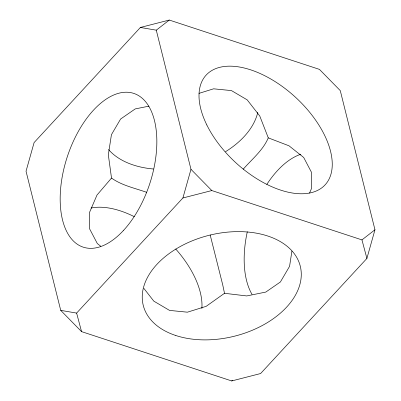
<?xml version="1.0" encoding="UTF-8"?>
<svg xmlns="http://www.w3.org/2000/svg" width="401" height="401" viewBox="0 0 401 401"><rect width="100%" height="100%" fill="white"/><g stroke="black" fill="none" stroke-linecap="round" stroke-linejoin="round"><path stroke-width="0.6" d="M291.918 251.061L289.572 266.319L280.399 281.973L265.788 292.078L246.725 295.938L224.51 293.296L206.149 306.344L187.402 312.184L169.553 310.409L153.809 301.141L143.909 288.439M60.726 310.374L76.616 313.081L182.906 197.974L190.976 169.322L156.28 30.17L169.292 20.05L319.442 69.383L340.274 90.626L374.965 229.773L366.9 258.429L260.605 373.537L231.708 380.95L81.558 331.617L60.726 310.374L26.035 171.227L34.1 142.571L140.395 27.463L169.292 20.05M198.951 93.378L213.598 88.816L231.447 90.591L247.191 99.859L259.753 115.979L268.279 137.864C263.096 150.235 251.893 159.262 243.186 169.222M309.532 193.081L311.457 188.605L311.351 172.069L303.692 157.468L289.001 145.804L268.279 137.864M148.916 106.15L135.212 108.922L120.601 119.027L111.428 134.681L108.33 154.821L111.513 178.074L97.002 195.046L89.543 212.395L89.649 228.931L97.308 243.532L100.736 246.254M190.976 169.322L211.808 190.56L361.958 239.898L374.965 229.773M231.708 380.95L232.67 380.198M182.906 197.974L211.808 190.56M140.395 27.463L156.28 30.17M146.636 192.31C134.786 188.114 121.849 185.473 111.513 178.074M361.958 239.898L366.9 258.429M76.616 313.081L81.558 331.617M210.184 234.986L222.695 284.73L224.51 293.296M257.778 112.35A80.922 52.015 -14 0 1 225.568 151.658M153.428 168.991A80.922 52.015 -14 0 1 108.511 149.523M251.998 294.359A80.922 43.373 -71.8 0 1 247.302 231.773M266.82 184.41A80.922 43.373 -71.8 0 1 300.875 154.245M91.047 208.029A80.922 44.29 42.7 0 1 134.33 216.69M175.718 248.996A80.922 44.29 42.7 0 1 201.873 308.484M123.503 230.425A80.922 43.373 -71.8 0 0 140.796 97.107A80.922 43.373 -71.8 0 0 61.213 183.292A80.922 43.373 -71.8 0 0 123.503 230.425M206.811 124.942A80.922 44.29 42.7 0 0 322.123 187.583A80.922 44.29 42.7 0 0 267.938 77.393A80.922 44.29 42.7 0 0 206.811 124.942M175.808 335.512A80.922 52.015 -14 0 0 300.94 279.347A80.922 52.015 -14 0 0 188.52 242.41A80.922 52.015 -14 0 0 175.808 335.512"/></g></svg>
